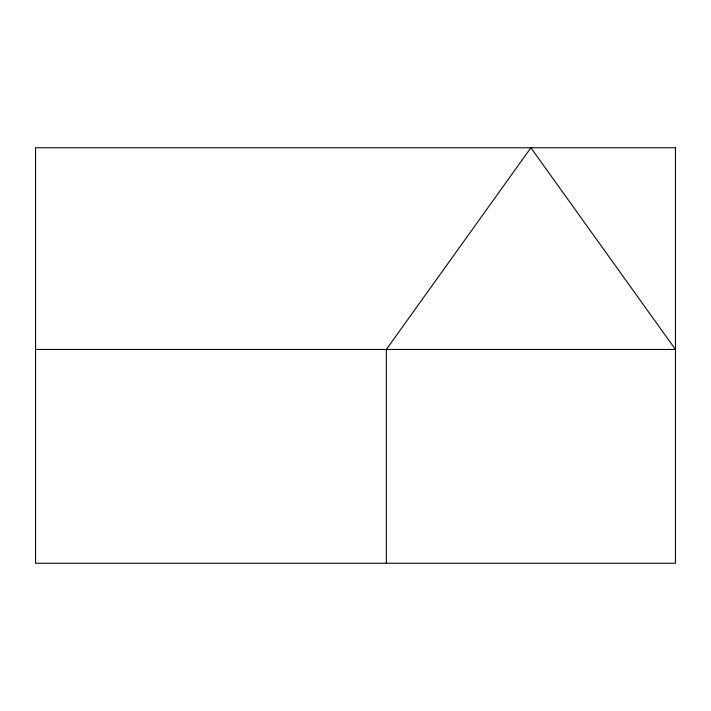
<?xml version="1.0" encoding="UTF-8"?>
<svg xmlns="http://www.w3.org/2000/svg" width="711" height="711" viewBox="0 0 711 711"><rect width="100%" height="100%" fill="white"/><g stroke="black" fill="none" stroke-linecap="round" stroke-linejoin="round"><path stroke-width="1.07" d="M35.55 349.465L675.45 349.465L530.895 147.764L386.34 349.465L386.34 563.236M675.45 147.764L35.55 147.764L35.55 563.236L675.45 563.236L675.45 147.764"/></g></svg>
